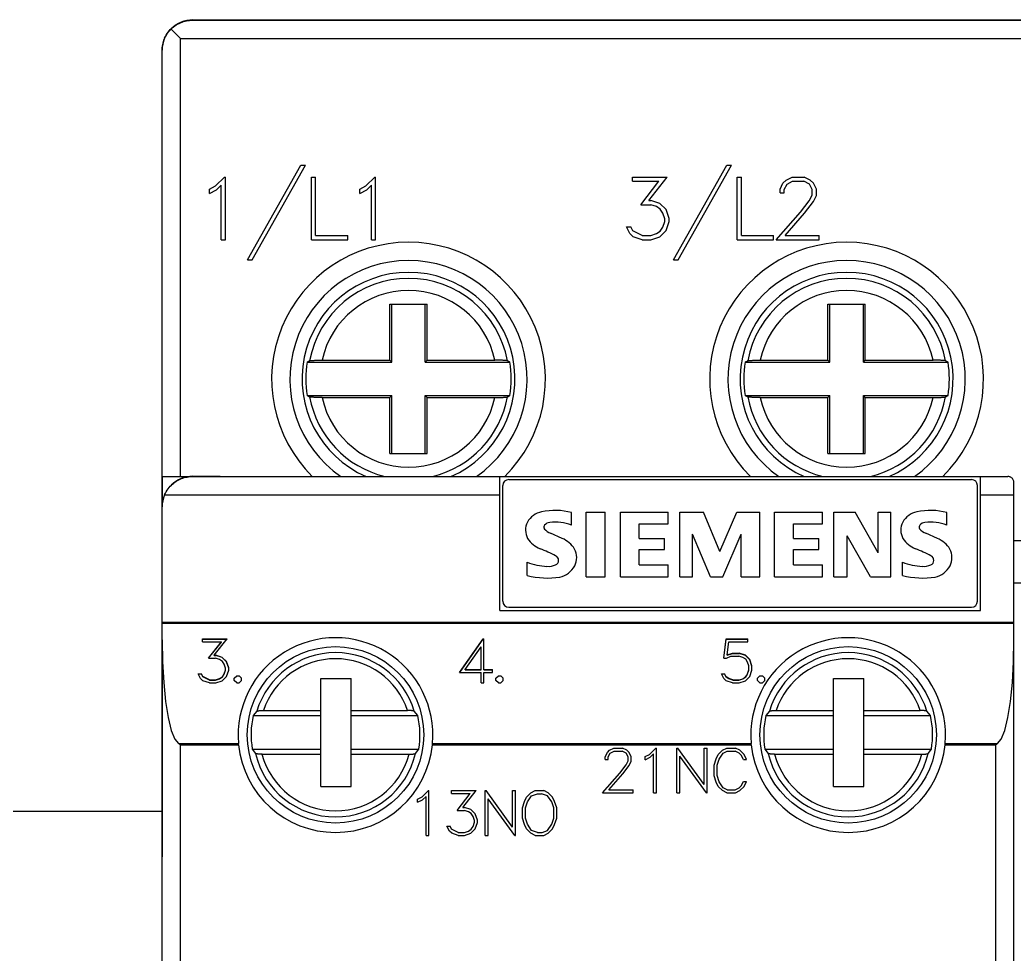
# Model space of a CAD drawing. Header units: millimetres. Extents: x -72 to 2978, y -1067 to 2817.
# Drawn here: x 165.59 to 198.27, y 1995.62 to 2026.33 of the extents above; entities that cross this region are included whole.
import ezdxf

# ---------------------------------------------------------------- set-up
doc = ezdxf.new("R2010")
doc.units = ezdxf.units.MM
doc.layers.add('10000_FRONT', color=7, linetype='Continuous')

msp = doc.modelspace()

# ---------------------------------------------------------------- linework, layer by layer
msp.add_line((170.262, 2004.817), (170.262, 1998.817))
at = {"color": 6, "linetype": 'ByBlock'}
msp.add_line((163.928, 2000.317), (170.262, 2000.317), dxfattribs=at)
at = {"layer": '10000_FRONT', "color": 7, "linetype": 'Continuous', "lineweight": 25}
for p, q in [((170.684, 2026.144), (170.724, 2026.171)), ((170.724, 2026.171), (170.766, 2026.196)), ((170.726, 2026.162), (170.771, 2026.189)), ((170.766, 2026.196), (170.809, 2026.219)), ((170.771, 2026.189), (170.818, 2026.214)), ((170.809, 2026.219), (170.853, 2026.24)), ((170.818, 2026.214), (170.867, 2026.236)), ((170.853, 2026.24), (170.898, 2026.259)), ((170.867, 2026.236), (170.916, 2026.256)), ((170.898, 2026.259), (170.944, 2026.276)), ((170.916, 2026.256), (170.965, 2026.273)), ((170.944, 2026.276), (170.99, 2026.29)), ((170.965, 2026.273), (171.016, 2026.287)), ((170.99, 2026.29), (171.036, 2026.302)), ((171.016, 2026.287), (171.066, 2026.298)), ((171.036, 2026.302), (171.082, 2026.311)), ((171.066, 2026.298), (171.116, 2026.307)), ((171.082, 2026.311), (171.128, 2026.319)), ((171.116, 2026.307), (171.165, 2026.313)), ((171.128, 2026.319), (171.173, 2026.324)), ((171.165, 2026.313), (171.214, 2026.317)), ((171.173, 2026.324), (171.218, 2026.327)), ((171.214, 2026.317), (171.262, 2026.318)), ((171.218, 2026.327), (171.262, 2026.328)), ((171.262, 2026.318), (214.262, 2026.318)), ((171.272, 2026.328), (214.252, 2026.328)), ((170.391, 2025.809), (170.418, 2025.855)), ((170.396, 2025.828), (170.426, 2025.876)), ((170.418, 2025.855), (170.448, 2025.899)), ((170.426, 2025.876), (170.458, 2025.923)), ((170.448, 2025.899), (170.48, 2025.941)), ((170.458, 2025.923), (170.493, 2025.967)), ((170.48, 2025.941), (170.516, 2025.983)), ((170.493, 2025.967), (170.529, 2026.008)), ((170.516, 2025.983), (170.555, 2026.025)), ((170.529, 2026.008), (170.567, 2026.047)), ((170.555, 2026.025), (170.597, 2026.065)), ((170.862, 2025.718), (170.555, 2026.025)), ((170.567, 2026.047), (170.606, 2026.082)), ((170.597, 2026.065), (170.639, 2026.1)), ((170.606, 2026.082), (170.645, 2026.115)), ((170.639, 2026.1), (170.682, 2026.132)), ((170.645, 2026.115), (170.684, 2026.144)), ((170.682, 2026.132), (170.726, 2026.162)), ((170.273, 2025.464), (170.282, 2025.514)), ((170.282, 2025.514), (170.293, 2025.565)), ((170.293, 2025.565), (170.307, 2025.615)), ((170.307, 2025.615), (170.324, 2025.665)), ((170.324, 2025.665), (170.344, 2025.714)), ((170.344, 2025.714), (170.366, 2025.762)), ((170.346, 2025.728), (170.369, 2025.778)), ((170.346, 2025.728), (170.35, 2025.728)), ((170.366, 2025.762), (170.391, 2025.809)), ((170.369, 2025.778), (170.396, 2025.828)), ((170.862, 2025.718), (214.662, 2025.718)), ((170.862, 2011.318), (170.862, 2025.718)), ((170.262, 2025.318), (170.263, 2025.366)), ((170.262, 2025.318), (170.262, 2025.328)), ((170.262, 2011.318), (170.262, 2025.318)), ((170.263, 2025.366), (170.267, 2025.415)), ((170.267, 2025.415), (170.273, 2025.464)), ((173.072, 2018.436), (174.826, 2021.552)), ((173.221, 2018.436), (174.974, 2021.552)), ((174.826, 2021.552), (174.974, 2021.552)), ((187.072, 2018.436), (188.826, 2021.552)), ((187.221, 2018.436), (188.974, 2021.552)), ((188.826, 2021.552), (188.974, 2021.552)), ((172.022, 2020.87), (172.314, 2021.16)), ((172.314, 2021.16), (172.343, 2021.16)), ((172.343, 2019.102), (172.343, 2021.16)), ((175.168, 2021.16), (175.305, 2021.16)), ((175.168, 2019.102), (175.168, 2021.16)), ((175.305, 2019.239), (175.305, 2021.16)), ((176.96, 2020.87), (177.252, 2021.16)), ((177.252, 2021.16), (177.281, 2021.16)), ((177.281, 2019.102), (177.281, 2021.16)), ((185.728, 2021.16), (186.859, 2021.16)), ((185.728, 2021.023), (185.728, 2021.16)), ((185.728, 2021.023), (186.59, 2021.023)), ((185.995, 2020.253), (186.59, 2021.023)), ((186.256, 2020.393), (186.859, 2021.16)), ((189.168, 2021.16), (189.305, 2021.16)), ((189.168, 2019.102), (189.168, 2021.16)), ((189.305, 2019.239), (189.305, 2021.16)), ((190.572, 2020.762), (190.67, 2020.963)), ((190.67, 2020.963), (190.771, 2021.063)), ((190.771, 2021.063), (190.972, 2021.16)), ((190.802, 2020.932), (190.983, 2021.023)), ((190.972, 2021.16), (191.368, 2021.16)), ((190.983, 2021.023), (191.356, 2021.023)), ((191.538, 2020.932), (191.356, 2021.023)), ((191.567, 2021.061), (191.368, 2021.16)), ((191.669, 2020.961), (191.567, 2021.061)), ((191.768, 2020.76), (191.669, 2020.961)), ((171.821, 2020.768), (172.022, 2020.87)), ((171.821, 2020.624), (171.821, 2020.768)), ((171.821, 2020.624), (172.049, 2020.736)), ((172.049, 2020.736), (172.205, 2020.894)), ((172.205, 2019.102), (172.205, 2020.894)), ((176.759, 2020.768), (176.96, 2020.87)), ((176.759, 2020.624), (176.759, 2020.768)), ((176.759, 2020.624), (176.987, 2020.736)), ((176.987, 2020.736), (177.144, 2020.894)), ((177.144, 2019.102), (177.144, 2020.894)), ((190.572, 2020.638), (190.572, 2020.762)), ((190.572, 2020.638), (190.711, 2020.638)), ((190.711, 2020.751), (190.802, 2020.932)), ((190.711, 2020.638), (190.711, 2020.751)), ((191.628, 2020.751), (191.538, 2020.932)), ((191.628, 2020.57), (191.628, 2020.751)), ((191.768, 2020.556), (191.768, 2020.76)), ((186.256, 2020.393), (186.33, 2020.393)), ((186.626, 2020.294), (186.33, 2020.393)), ((186.827, 2020.094), (186.626, 2020.294)), ((191.25, 2020.002), (191.535, 2020.383)), ((191.378, 2019.972), (191.669, 2020.359)), ((191.535, 2020.383), (191.628, 2020.57)), ((191.669, 2020.359), (191.768, 2020.556)), ((185.995, 2020.253), (186.325, 2020.253)), ((186.508, 2020.19), (186.325, 2020.253)), ((186.637, 2020.106), (186.508, 2020.19)), ((186.723, 2019.976), (186.637, 2020.106)), ((186.786, 2019.792), (186.723, 2019.976)), ((186.925, 2019.798), (186.827, 2020.094)), ((190.449, 2019.102), (191.25, 2020.002)), ((190.739, 2019.239), (191.378, 2019.972)), ((186.723, 2019.517), (186.786, 2019.702)), ((186.786, 2019.702), (186.786, 2019.792)), ((186.827, 2019.4), (186.925, 2019.696)), ((186.925, 2019.696), (186.925, 2019.798)), ((185.636, 2019.301), (185.523, 2019.528)), ((185.523, 2019.528), (185.668, 2019.528)), ((185.734, 2019.393), (185.668, 2019.528)), ((186.045, 2019.239), (185.734, 2019.393)), ((186.508, 2019.304), (186.637, 2019.388)), ((186.626, 2019.201), (186.827, 2019.4)), ((186.637, 2019.388), (186.723, 2019.517)), ((172.205, 2019.102), (172.343, 2019.102)), ((175.168, 2019.102), (176.362, 2019.102)), ((175.305, 2019.239), (176.362, 2019.239)), ((176.362, 2019.102), (176.362, 2019.239)), ((177.144, 2019.102), (177.281, 2019.102)), ((185.741, 2019.2), (185.636, 2019.301)), ((186.037, 2019.102), (185.741, 2019.2)), ((186.037, 2019.102), (186.33, 2019.102)), ((186.045, 2019.239), (186.325, 2019.239)), ((186.325, 2019.239), (186.508, 2019.304)), ((186.33, 2019.102), (186.626, 2019.201)), ((189.168, 2019.102), (190.362, 2019.102)), ((189.305, 2019.239), (190.362, 2019.239)), ((190.362, 2019.102), (190.362, 2019.239)), ((190.449, 2019.102), (191.863, 2019.102)), ((190.739, 2019.239), (191.863, 2019.239)), ((191.863, 2019.102), (191.863, 2019.239)), ((173.072, 2018.436), (173.221, 2018.436)), ((187.072, 2018.436), (187.221, 2018.436)), ((177.749, 2016.978), (178.975, 2016.978)), ((177.749, 2015.141), (177.749, 2016.978)), ((177.812, 2015.078), (177.812, 2016.978)), ((178.912, 2015.078), (178.912, 2016.978)), ((178.975, 2015.141), (178.975, 2016.978)), ((192.149, 2016.978), (193.375, 2016.978)), ((192.149, 2015.141), (192.149, 2016.978)), ((192.212, 2015.078), (192.212, 2016.978)), ((193.312, 2015.078), (193.312, 2016.978)), ((193.375, 2015.141), (193.375, 2016.978)), ((175.03, 2015.078), (175.042, 2015.084)), ((175.03, 2015.078), (177.812, 2015.078)), ((175.042, 2015.084), (175.053, 2015.091)), ((175.053, 2015.091), (175.065, 2015.097)), ((175.065, 2015.097), (175.077, 2015.103)), ((175.077, 2015.103), (175.088, 2015.109)), ((175.088, 2015.109), (175.1, 2015.116)), ((175.1, 2015.116), (175.112, 2015.122)), ((175.112, 2015.122), (175.116, 2015.123)), ((175.116, 2015.123), (175.123, 2015.125)), ((175.123, 2015.125), (175.133, 2015.127)), ((175.133, 2015.127), (175.144, 2015.128)), ((175.144, 2015.128), (175.158, 2015.13)), ((175.158, 2015.13), (175.174, 2015.131)), ((175.174, 2015.131), (175.193, 2015.132)), ((175.193, 2015.132), (175.213, 2015.134)), ((175.213, 2015.134), (175.234, 2015.135)), ((175.234, 2015.135), (175.258, 2015.136)), ((175.258, 2015.136), (175.283, 2015.137)), ((175.283, 2015.137), (175.311, 2015.138)), ((175.311, 2015.138), (175.339, 2015.139)), ((175.339, 2015.139), (175.367, 2015.139)), ((175.367, 2015.139), (175.396, 2015.14)), ((175.396, 2015.14), (175.427, 2015.14)), ((175.427, 2015.14), (175.459, 2015.141)), ((175.459, 2015.141), (175.491, 2015.141)), ((175.491, 2015.141), (175.522, 2015.141)), ((175.522, 2015.141), (177.749, 2015.141)), ((177.812, 2015.078), (177.749, 2015.141)), ((178.912, 2015.078), (178.975, 2015.141)), ((178.912, 2015.078), (181.695, 2015.078)), ((178.975, 2015.141), (181.203, 2015.141)), ((181.228, 2015.141), (181.203, 2015.141)), ((181.254, 2015.141), (181.228, 2015.141)), ((181.281, 2015.141), (181.254, 2015.141)), ((181.307, 2015.14), (181.281, 2015.141)), ((181.332, 2015.14), (181.307, 2015.14)), ((181.356, 2015.139), (181.332, 2015.14)), ((181.379, 2015.139), (181.356, 2015.139)), ((181.403, 2015.138), (181.379, 2015.139)), ((181.426, 2015.138), (181.403, 2015.138)), ((181.448, 2015.137), (181.426, 2015.138)), ((181.469, 2015.136), (181.448, 2015.137)), ((181.488, 2015.135), (181.469, 2015.136)), ((181.506, 2015.134), (181.488, 2015.135)), ((181.523, 2015.133), (181.506, 2015.134)), ((181.539, 2015.132), (181.523, 2015.133)), ((181.554, 2015.131), (181.539, 2015.132)), ((181.568, 2015.13), (181.554, 2015.131)), ((181.579, 2015.128), (181.568, 2015.13)), ((181.589, 2015.127), (181.579, 2015.128)), ((181.597, 2015.126), (181.589, 2015.127)), ((181.604, 2015.125), (181.597, 2015.126)), ((181.609, 2015.123), (181.604, 2015.125)), ((181.613, 2015.122), (181.609, 2015.123)), ((181.625, 2015.116), (181.613, 2015.122)), ((181.636, 2015.109), (181.625, 2015.116)), ((181.648, 2015.103), (181.636, 2015.109)), ((181.659, 2015.097), (181.648, 2015.103)), ((181.671, 2015.091), (181.659, 2015.097)), ((181.683, 2015.084), (181.671, 2015.091)), ((181.695, 2015.078), (181.683, 2015.084)), ((189.43, 2015.078), (189.442, 2015.084)), ((189.43, 2015.078), (192.212, 2015.078)), ((189.442, 2015.084), (189.453, 2015.091)), ((189.453, 2015.091), (189.465, 2015.097)), ((189.465, 2015.097), (189.477, 2015.103)), ((189.477, 2015.103), (189.488, 2015.109)), ((189.488, 2015.109), (189.5, 2015.116)), ((189.5, 2015.116), (189.512, 2015.122)), ((189.512, 2015.122), (189.516, 2015.123)), ((189.516, 2015.123), (189.523, 2015.125)), ((189.523, 2015.125), (189.533, 2015.127)), ((189.533, 2015.127), (189.544, 2015.128)), ((189.544, 2015.128), (189.558, 2015.13)), ((189.558, 2015.13), (189.574, 2015.131)), ((189.574, 2015.131), (189.593, 2015.132)), ((189.593, 2015.132), (189.613, 2015.134)), ((189.613, 2015.134), (189.634, 2015.135)), ((189.634, 2015.135), (189.658, 2015.136)), ((189.658, 2015.136), (189.683, 2015.137)), ((189.683, 2015.137), (189.711, 2015.138)), ((189.711, 2015.138), (189.739, 2015.139)), ((189.739, 2015.139), (189.767, 2015.139)), ((189.767, 2015.139), (189.796, 2015.14)), ((189.796, 2015.14), (189.827, 2015.14)), ((189.827, 2015.14), (189.859, 2015.141)), ((189.859, 2015.141), (189.891, 2015.141)), ((189.891, 2015.141), (189.922, 2015.141)), ((189.922, 2015.141), (192.149, 2015.141)), ((192.212, 2015.078), (192.149, 2015.141)), ((193.312, 2015.078), (193.375, 2015.141)), ((193.312, 2015.078), (196.095, 2015.078)), ((193.375, 2015.141), (195.603, 2015.141)), ((195.628, 2015.141), (195.603, 2015.141)), ((195.654, 2015.141), (195.628, 2015.141)), ((195.681, 2015.141), (195.654, 2015.141)), ((195.707, 2015.14), (195.681, 2015.141)), ((195.732, 2015.14), (195.707, 2015.14)), ((195.756, 2015.139), (195.732, 2015.14)), ((195.779, 2015.139), (195.756, 2015.139)), ((195.803, 2015.138), (195.779, 2015.139)), ((195.826, 2015.138), (195.803, 2015.138)), ((195.848, 2015.137), (195.826, 2015.138)), ((195.869, 2015.136), (195.848, 2015.137)), ((195.888, 2015.135), (195.869, 2015.136)), ((195.906, 2015.134), (195.888, 2015.135)), ((195.923, 2015.133), (195.906, 2015.134)), ((195.939, 2015.132), (195.923, 2015.133)), ((195.954, 2015.131), (195.939, 2015.132)), ((195.967, 2015.13), (195.954, 2015.131)), ((195.979, 2015.128), (195.967, 2015.13)), ((195.989, 2015.127), (195.979, 2015.128)), ((195.997, 2015.126), (195.989, 2015.127)), ((196.004, 2015.125), (195.997, 2015.126)), ((196.009, 2015.123), (196.004, 2015.125)), ((196.013, 2015.122), (196.009, 2015.123)), ((196.025, 2015.116), (196.013, 2015.122)), ((196.036, 2015.109), (196.025, 2015.116)), ((196.048, 2015.103), (196.036, 2015.109)), ((196.059, 2015.097), (196.048, 2015.103)), ((196.071, 2015.091), (196.059, 2015.097)), ((196.083, 2015.084), (196.071, 2015.091)), ((196.095, 2015.078), (196.083, 2015.084)), ((175.042, 2013.972), (175.03, 2013.978)), ((175.03, 2013.978), (177.812, 2013.978)), ((175.053, 2013.965), (175.042, 2013.972)), ((175.065, 2013.959), (175.053, 2013.965)), ((175.077, 2013.953), (175.065, 2013.959)), ((175.088, 2013.947), (175.077, 2013.953)), ((175.1, 2013.94), (175.088, 2013.947)), ((175.112, 2013.934), (175.1, 2013.94)), ((175.115, 2013.933), (175.112, 2013.934)), ((175.12, 2013.932), (175.115, 2013.933)), ((175.127, 2013.93), (175.12, 2013.932)), ((175.136, 2013.929), (175.127, 2013.93)), ((175.145, 2013.928), (175.136, 2013.929)), ((175.157, 2013.926), (175.145, 2013.928)), ((175.17, 2013.925), (175.157, 2013.926)), ((175.185, 2013.924), (175.17, 2013.925)), ((175.201, 2013.923), (175.185, 2013.924)), ((175.219, 2013.922), (175.201, 2013.923)), ((175.236, 2013.921), (175.219, 2013.922)), ((175.256, 2013.92), (175.236, 2013.921)), ((175.276, 2013.919), (175.256, 2013.92)), ((175.299, 2013.918), (175.276, 2013.919)), ((175.322, 2013.918), (175.299, 2013.918)), ((175.345, 2013.917), (175.322, 2013.918)), ((175.368, 2013.917), (175.345, 2013.917)), ((175.392, 2013.916), (175.368, 2013.917)), ((175.417, 2013.916), (175.392, 2013.916)), ((175.444, 2013.916), (175.417, 2013.916)), ((175.47, 2013.915), (175.444, 2013.916)), ((175.496, 2013.915), (175.47, 2013.915)), ((175.522, 2013.915), (175.496, 2013.915)), ((175.522, 2013.915), (177.749, 2013.915)), ((177.749, 2013.915), (177.812, 2013.978)), ((177.749, 2012.078), (177.749, 2013.915)), ((177.812, 2012.078), (177.812, 2013.978)), ((178.975, 2013.915), (178.912, 2013.978)), ((178.912, 2013.978), (181.695, 2013.978)), ((178.912, 2012.078), (178.912, 2013.978)), ((178.975, 2013.915), (181.203, 2013.915)), ((178.975, 2012.078), (178.975, 2013.915)), ((181.203, 2013.915), (181.234, 2013.915)), ((181.234, 2013.915), (181.265, 2013.915)), ((181.265, 2013.915), (181.297, 2013.916)), ((181.297, 2013.916), (181.328, 2013.916)), ((181.328, 2013.916), (181.358, 2013.917)), ((181.358, 2013.917), (181.386, 2013.917)), ((181.386, 2013.917), (181.414, 2013.918)), ((181.414, 2013.918), (181.441, 2013.919)), ((181.441, 2013.919), (181.467, 2013.92)), ((181.467, 2013.92), (181.49, 2013.921)), ((181.49, 2013.921), (181.511, 2013.922)), ((181.511, 2013.922), (181.532, 2013.924)), ((181.532, 2013.924), (181.55, 2013.925)), ((181.55, 2013.925), (181.567, 2013.926)), ((181.567, 2013.926), (181.581, 2013.928)), ((181.581, 2013.928), (181.592, 2013.929)), ((181.592, 2013.929), (181.601, 2013.931)), ((181.601, 2013.931), (181.608, 2013.933)), ((181.608, 2013.933), (181.613, 2013.934)), ((181.613, 2013.934), (181.625, 2013.94)), ((181.625, 2013.94), (181.636, 2013.947)), ((181.636, 2013.947), (181.648, 2013.953)), ((181.648, 2013.953), (181.659, 2013.959)), ((181.659, 2013.959), (181.671, 2013.965)), ((181.671, 2013.965), (181.683, 2013.972)), ((181.683, 2013.972), (181.695, 2013.978)), ((189.442, 2013.972), (189.43, 2013.978)), ((189.43, 2013.978), (192.212, 2013.978)), ((189.453, 2013.965), (189.442, 2013.972)), ((189.465, 2013.959), (189.453, 2013.965)), ((189.477, 2013.953), (189.465, 2013.959)), ((189.488, 2013.947), (189.477, 2013.953)), ((189.5, 2013.94), (189.488, 2013.947)), ((189.512, 2013.934), (189.5, 2013.94)), ((189.515, 2013.933), (189.512, 2013.934)), ((189.52, 2013.932), (189.515, 2013.933)), ((189.527, 2013.93), (189.52, 2013.932)), ((189.536, 2013.929), (189.527, 2013.93)), ((189.545, 2013.928), (189.536, 2013.929)), ((189.557, 2013.926), (189.545, 2013.928)), ((189.57, 2013.925), (189.557, 2013.926)), ((189.585, 2013.924), (189.57, 2013.925)), ((189.601, 2013.923), (189.585, 2013.924)), ((189.619, 2013.922), (189.601, 2013.923)), ((189.636, 2013.921), (189.619, 2013.922)), ((189.656, 2013.92), (189.636, 2013.921)), ((189.676, 2013.919), (189.656, 2013.92)), ((189.699, 2013.918), (189.676, 2013.919)), ((189.722, 2013.918), (189.699, 2013.918)), ((189.745, 2013.917), (189.722, 2013.918)), ((189.768, 2013.917), (189.745, 2013.917)), ((189.792, 2013.916), (189.768, 2013.917)), ((189.817, 2013.916), (189.792, 2013.916)), ((189.844, 2013.916), (189.817, 2013.916)), ((189.87, 2013.915), (189.844, 2013.916)), ((189.896, 2013.915), (189.87, 2013.915)), ((189.922, 2013.915), (189.896, 2013.915)), ((189.922, 2013.915), (192.149, 2013.915)), ((192.149, 2013.915), (192.212, 2013.978)), ((192.149, 2012.078), (192.149, 2013.915)), ((192.212, 2012.078), (192.212, 2013.978)), ((193.375, 2013.915), (193.312, 2013.978)), ((193.312, 2013.978), (196.095, 2013.978)), ((193.312, 2012.078), (193.312, 2013.978)), ((193.375, 2013.915), (195.603, 2013.915)), ((193.375, 2012.078), (193.375, 2013.915)), ((195.603, 2013.915), (195.634, 2013.915)), ((195.634, 2013.915), (195.665, 2013.915)), ((195.665, 2013.915), (195.697, 2013.916)), ((195.697, 2013.916), (195.728, 2013.916)), ((195.728, 2013.916), (195.758, 2013.917)), ((195.758, 2013.917), (195.786, 2013.917)), ((195.786, 2013.917), (195.814, 2013.918)), ((195.814, 2013.918), (195.841, 2013.919)), ((195.841, 2013.919), (195.867, 2013.92)), ((195.867, 2013.92), (195.89, 2013.921)), ((195.89, 2013.921), (195.911, 2013.922)), ((195.911, 2013.922), (195.932, 2013.924)), ((195.932, 2013.924), (195.95, 2013.925)), ((195.95, 2013.925), (195.967, 2013.926)), ((195.967, 2013.926), (195.981, 2013.928)), ((195.981, 2013.928), (195.992, 2013.929)), ((195.992, 2013.929), (196.001, 2013.931)), ((196.001, 2013.931), (196.008, 2013.933)), ((196.008, 2013.933), (196.013, 2013.934)), ((196.013, 2013.934), (196.025, 2013.94)), ((196.025, 2013.94), (196.036, 2013.947)), ((196.036, 2013.947), (196.048, 2013.953)), ((196.048, 2013.953), (196.059, 2013.959)), ((196.059, 2013.959), (196.071, 2013.965)), ((196.071, 2013.965), (196.083, 2013.972)), ((196.083, 2013.972), (196.095, 2013.978)), ((177.749, 2012.078), (178.975, 2012.078)), ((192.149, 2012.078), (193.375, 2012.078)), ((170.262, 2011.318), (170.862, 2011.318)), ((170.262, 2010.318), (170.262, 2011.318)), ((170.272, 2010.459), (170.272, 2011.318)), ((170.644, 2011.104), (170.684, 2011.134)), ((170.684, 2011.134), (170.724, 2011.161)), ((170.724, 2011.161), (170.765, 2011.186)), ((170.765, 2011.186), (170.808, 2011.209)), ((170.808, 2011.209), (170.852, 2011.23)), ((170.852, 2011.23), (170.897, 2011.249)), ((170.862, 2011.318), (171.131, 2011.318)), ((170.897, 2011.249), (170.942, 2011.265)), ((170.942, 2011.265), (170.988, 2011.28)), ((170.988, 2011.28), (171.035, 2011.292)), ((171.035, 2011.292), (171.081, 2011.301)), ((171.081, 2011.301), (171.127, 2011.309)), ((171.127, 2011.309), (171.173, 2011.314)), ((171.173, 2011.314), (171.218, 2011.317)), ((171.218, 2011.317), (171.262, 2011.318)), ((171.262, 2011.318), (198.062, 2011.318)), ((171.272, 2011.328), (172.172, 2011.328)), ((172.172, 2011.318), (172.172, 2011.328)), ((181.362, 2006.918), (181.362, 2011.318)), ((181.662, 2011.218), (196.862, 2011.218)), ((197.162, 2006.918), (197.162, 2011.318)), ((198.08, 2011.317), (198.062, 2011.318)), ((198.099, 2011.315), (198.08, 2011.317)), ((198.117, 2011.31), (198.099, 2011.315)), ((198.135, 2011.304), (198.117, 2011.31)), ((198.153, 2011.296), (198.135, 2011.304)), ((198.17, 2011.287), (198.153, 2011.296)), ((198.186, 2011.275), (198.17, 2011.287)), ((198.201, 2011.262), (198.186, 2011.275)), ((198.215, 2011.247), (198.201, 2011.262)), ((198.228, 2011.229), (198.215, 2011.247)), ((198.239, 2011.211), (198.228, 2011.229)), ((198.249, 2011.19), (198.239, 2011.211)), ((198.256, 2011.168), (198.249, 2011.19)), ((198.261, 2011.144), (198.256, 2011.168)), ((198.262, 2011.118), (198.261, 2011.144)), ((170.369, 2010.768), (170.396, 2010.817)), ((170.396, 2010.817), (170.425, 2010.865)), ((170.425, 2010.865), (170.457, 2010.911)), ((170.457, 2010.911), (170.492, 2010.955)), ((170.492, 2010.955), (170.528, 2010.997)), ((170.528, 2010.997), (170.566, 2011.036)), ((170.566, 2011.036), (170.605, 2011.071)), ((170.605, 2011.071), (170.644, 2011.104)), ((181.462, 2007.218), (181.462, 2011.018)), ((197.062, 2007.218), (197.062, 2011.018)), ((198.262, 1956.518), (198.262, 2011.118)), ((170.346, 2010.718), (170.369, 2010.768)), ((170.346, 2010.718), (181.362, 2010.718)), ((197.162, 2010.718), (198.262, 2010.718)), ((170.262, 1956.338), (170.262, 2010.318)), ((183.72, 2009.723), (183.72, 2010.132)), ((184.202, 2010.148), (184.824, 2010.148)), ((184.202, 2008.018), (184.202, 2010.148)), ((184.824, 2008.018), (184.824, 2010.148)), ((185.326, 2010.148), (186.9, 2010.148)), ((185.326, 2008.018), (185.326, 2010.148)), ((186.9, 2009.766), (186.9, 2010.148)), ((187.282, 2010.148), (188.052, 2010.148)), ((187.282, 2008.018), (187.282, 2010.148)), ((188.599, 2008.85), (188.052, 2010.148)), ((188.599, 2008.85), (189.149, 2010.148)), ((189.149, 2010.148), (189.913, 2010.148)), ((189.913, 2008.018), (189.913, 2010.148)), ((190.39, 2010.148), (191.964, 2010.148)), ((190.39, 2008.018), (190.39, 2010.148)), ((191.964, 2009.766), (191.964, 2010.148)), ((192.346, 2010.148), (193.038, 2010.148)), ((192.346, 2008.018), (192.346, 2010.148)), ((193.803, 2008.814), (193.038, 2010.148)), ((193.803, 2010.148), (194.213, 2010.148)), ((193.803, 2008.814), (193.803, 2010.148)), ((194.213, 2008.018), (194.213, 2010.148)), ((196.056, 2009.723), (196.056, 2010.132)), ((185.948, 2009.766), (186.9, 2009.766)), ((185.948, 2009.282), (185.948, 2009.766)), ((191.012, 2009.766), (191.964, 2009.766)), ((191.012, 2009.282), (191.012, 2009.766)), ((183.41, 2009.282), (183.028, 2009.455)), ((185.948, 2009.282), (186.78, 2009.282)), ((186.78, 2008.918), (186.78, 2009.282)), ((188.291, 2008.018), (187.697, 2009.421)), ((187.697, 2008.018), (187.697, 2009.421)), ((188.696, 2008.018), (189.294, 2009.425)), ((189.294, 2008.018), (189.294, 2009.425)), ((191.012, 2009.282), (191.844, 2009.282)), ((191.844, 2008.918), (191.844, 2009.282)), ((193.544, 2008.018), (192.78, 2009.368)), ((192.78, 2008.018), (192.78, 2009.368)), ((195.746, 2009.282), (195.364, 2009.455)), ((198.262, 2009.218), (199.262, 2009.218)), ((185.948, 2008.918), (186.78, 2008.918)), ((185.948, 2008.416), (185.948, 2008.918)), ((191.012, 2008.918), (191.844, 2008.918)), ((191.012, 2008.416), (191.012, 2008.918)), ((182.262, 2008.064), (182.262, 2008.503)), ((185.948, 2008.416), (186.9, 2008.416)), ((186.9, 2008.018), (186.9, 2008.416)), ((191.012, 2008.416), (191.964, 2008.416)), ((191.964, 2008.018), (191.964, 2008.416)), ((194.598, 2008.064), (194.598, 2008.503)), ((184.202, 2008.018), (184.824, 2008.018)), ((185.326, 2008.018), (186.9, 2008.018)), ((187.282, 2008.018), (187.697, 2008.018)), ((188.291, 2008.018), (188.696, 2008.018)), ((189.294, 2008.018), (189.913, 2008.018)), ((190.39, 2008.018), (191.964, 2008.018)), ((192.346, 2008.018), (192.78, 2008.018)), ((193.544, 2008.018), (194.213, 2008.018)), ((198.262, 2007.828), (199.262, 2007.828)), ((181.362, 2006.918), (197.162, 2006.918)), ((181.662, 2007.018), (196.862, 2007.018)), ((170.262, 2006.534), (198.262, 2006.534)), ((170.262, 2006.5), (198.262, 2006.5)), ((171.595, 2005.982), (172.403, 2005.982)), ((171.595, 2005.886), (171.595, 2005.982)), ((171.595, 2005.972), (172.395, 2005.972)), ((171.972, 2005.443), (172.403, 2005.982)), ((180.041, 2004.879), (180.819, 2005.982)), ((180.046, 2004.879), (180.819, 2005.972)), ((180.819, 2005.982), (180.842, 2005.982)), ((180.819, 2005.972), (180.819, 2005.982)), ((180.819, 2005.972), (180.842, 2005.972)), ((180.842, 2004.975), (180.842, 2005.982)), ((188.725, 2005.349), (188.797, 2005.982)), ((188.726, 2005.349), (188.797, 2005.972)), ((188.797, 2005.982), (189.513, 2005.982)), ((188.797, 2005.972), (188.797, 2005.982)), ((188.797, 2005.972), (189.513, 2005.972)), ((189.513, 2005.886), (189.513, 2005.982)), ((171.595, 2005.886), (172.211, 2005.886)), ((171.786, 2005.344), (172.211, 2005.886)), ((171.792, 2005.344), (172.211, 2005.876)), ((172.211, 2005.876), (172.211, 2005.886)), ((180.219, 2004.975), (180.744, 2005.72)), ((180.744, 2004.975), (180.744, 2005.72)), ((188.831, 2005.454), (188.894, 2005.886)), ((188.894, 2005.886), (189.513, 2005.886)), ((171.786, 2005.344), (172.021, 2005.344)), ((171.972, 2005.443), (172.025, 2005.443)), ((171.972, 2005.434), (171.972, 2005.443)), ((171.972, 2005.434), (172.025, 2005.434)), ((172.152, 2005.3), (172.021, 2005.344)), ((172.236, 2005.373), (172.025, 2005.443)), ((172.025, 2005.434), (172.025, 2005.443)), ((172.236, 2005.365), (172.025, 2005.434)), ((172.244, 2005.24), (172.152, 2005.3)), ((172.38, 2005.232), (172.236, 2005.373)), ((172.236, 2005.365), (172.236, 2005.373)), ((172.38, 2005.224), (172.236, 2005.365)), ((188.725, 2005.349), (188.815, 2005.349)), ((188.815, 2005.349), (188.952, 2005.417)), ((188.831, 2005.454), (189.015, 2005.513)), ((188.831, 2005.445), (189.015, 2005.505)), ((188.831, 2005.445), (188.831, 2005.454)), ((188.952, 2005.417), (189.221, 2005.417)), ((189.015, 2005.513), (189.225, 2005.513)), ((189.015, 2005.505), (189.015, 2005.513)), ((189.015, 2005.505), (189.225, 2005.505)), ((189.352, 2005.372), (189.221, 2005.417)), ((189.436, 2005.444), (189.225, 2005.513)), ((189.225, 2005.505), (189.225, 2005.513)), ((189.436, 2005.436), (189.225, 2005.505)), ((189.444, 2005.311), (189.352, 2005.372)), ((189.58, 2005.302), (189.436, 2005.444)), ((189.436, 2005.436), (189.436, 2005.444)), ((189.58, 2005.294), (189.436, 2005.436)), ((189.505, 2005.22), (189.444, 2005.311)), ((189.65, 2005.094), (189.58, 2005.302)), ((189.58, 2005.294), (189.58, 2005.302)), ((189.65, 2005.086), (189.58, 2005.294)), ((172.305, 2005.149), (172.244, 2005.24)), ((172.35, 2005.019), (172.305, 2005.149)), ((172.305, 2004.826), (172.35, 2004.956)), ((172.305, 2004.819), (172.35, 2004.949)), ((172.35, 2004.956), (172.35, 2005.019)), ((172.35, 2004.949), (172.35, 2004.956)), ((172.45, 2005.024), (172.38, 2005.232)), ((172.38, 2005.224), (172.38, 2005.232)), ((172.45, 2005.016), (172.38, 2005.224)), ((172.38, 2004.744), (172.45, 2004.952)), ((172.45, 2004.952), (172.45, 2005.024)), ((180.219, 2004.975), (180.744, 2004.975)), ((180.219, 2004.968), (180.219, 2004.975)), ((180.219, 2004.968), (180.744, 2004.968)), ((180.744, 2004.968), (180.744, 2004.975)), ((180.842, 2004.975), (181.117, 2004.975)), ((180.842, 2004.968), (180.842, 2004.975)), ((180.842, 2004.968), (181.117, 2004.968)), ((181.117, 2004.879), (181.117, 2004.975)), ((189.491, 2004.804), (189.55, 2004.958)), ((189.491, 2004.797), (189.55, 2004.951)), ((189.55, 2005.09), (189.505, 2005.22)), ((189.55, 2004.958), (189.55, 2005.09)), ((189.55, 2004.951), (189.55, 2004.958)), ((189.58, 2004.745), (189.65, 2004.954)), ((189.65, 2004.954), (189.65, 2005.094)), ((171.529, 2004.674), (171.449, 2004.833)), ((171.449, 2004.833), (171.552, 2004.833)), ((171.452, 2004.826), (171.552, 2004.826)), ((171.604, 2004.603), (171.529, 2004.674)), ((171.599, 2004.739), (171.552, 2004.833)), ((171.552, 2004.826), (171.552, 2004.833)), ((171.599, 2004.732), (171.552, 2004.826)), ((171.821, 2004.631), (171.599, 2004.739)), ((171.599, 2004.732), (171.599, 2004.739)), ((171.821, 2004.624), (171.599, 2004.732)), ((171.815, 2004.534), (171.604, 2004.603)), ((171.821, 2004.631), (172.021, 2004.631)), ((171.821, 2004.624), (171.821, 2004.631)), ((171.821, 2004.624), (172.021, 2004.624)), ((172.021, 2004.631), (172.152, 2004.676)), ((172.021, 2004.624), (172.152, 2004.669)), ((172.021, 2004.624), (172.021, 2004.631)), ((172.025, 2004.534), (172.236, 2004.604)), ((172.152, 2004.676), (172.244, 2004.735)), ((172.152, 2004.669), (172.244, 2004.728)), ((172.152, 2004.669), (172.152, 2004.676)), ((172.236, 2004.604), (172.38, 2004.744)), ((172.244, 2004.735), (172.305, 2004.826)), ((172.244, 2004.728), (172.305, 2004.819)), ((172.244, 2004.728), (172.244, 2004.735)), ((172.305, 2004.819), (172.305, 2004.826)), ((172.635, 2004.691), (172.714, 2004.768)), ((172.635, 2004.684), (172.714, 2004.761)), ((172.635, 2004.612), (172.635, 2004.691)), ((172.714, 2004.534), (172.635, 2004.612)), ((172.714, 2004.768), (172.794, 2004.768)), ((172.714, 2004.761), (172.714, 2004.768)), ((172.714, 2004.761), (172.794, 2004.761)), ((172.873, 2004.691), (172.794, 2004.768)), ((172.794, 2004.761), (172.794, 2004.768)), ((172.873, 2004.684), (172.794, 2004.761)), ((172.794, 2004.534), (172.873, 2004.612)), ((172.873, 2004.612), (172.873, 2004.691)), ((175.477, 2004.678), (176.477, 2004.678)), ((175.477, 2001.128), (175.477, 2004.678)), ((176.477, 2001.128), (176.477, 2004.678)), ((180.041, 2004.879), (180.744, 2004.879)), ((180.744, 2004.534), (180.744, 2004.879)), ((180.842, 2004.879), (181.117, 2004.879)), ((180.842, 2004.534), (180.842, 2004.879)), ((181.235, 2004.691), (181.314, 2004.768)), ((181.235, 2004.684), (181.314, 2004.761)), ((181.235, 2004.612), (181.235, 2004.691)), ((181.314, 2004.534), (181.235, 2004.612)), ((181.314, 2004.768), (181.394, 2004.768)), ((181.314, 2004.761), (181.314, 2004.768)), ((181.314, 2004.761), (181.394, 2004.761)), ((181.473, 2004.691), (181.394, 2004.768)), ((181.394, 2004.761), (181.394, 2004.768)), ((181.473, 2004.684), (181.394, 2004.761)), ((181.394, 2004.534), (181.473, 2004.612)), ((181.473, 2004.612), (181.473, 2004.691)), ((188.729, 2004.674), (188.649, 2004.833)), ((188.649, 2004.833), (188.752, 2004.833)), ((188.652, 2004.826), (188.752, 2004.826)), ((188.804, 2004.603), (188.729, 2004.674)), ((188.806, 2004.728), (188.752, 2004.833)), ((188.752, 2004.826), (188.752, 2004.833)), ((188.806, 2004.721), (188.752, 2004.826)), ((189.015, 2004.534), (188.804, 2004.603)), ((188.888, 2004.676), (188.806, 2004.728)), ((188.806, 2004.721), (188.806, 2004.728)), ((188.888, 2004.669), (188.806, 2004.721)), ((189.019, 2004.631), (188.888, 2004.676)), ((188.888, 2004.669), (188.888, 2004.676)), ((189.019, 2004.624), (188.888, 2004.669)), ((189.019, 2004.631), (189.221, 2004.631)), ((189.019, 2004.624), (189.019, 2004.631)), ((189.019, 2004.624), (189.221, 2004.624)), ((189.221, 2004.631), (189.346, 2004.671)), ((189.221, 2004.624), (189.346, 2004.665)), ((189.221, 2004.624), (189.221, 2004.631)), ((189.225, 2004.534), (189.436, 2004.604)), ((189.346, 2004.671), (189.452, 2004.745)), ((189.346, 2004.665), (189.452, 2004.738)), ((189.346, 2004.665), (189.346, 2004.671)), ((189.436, 2004.604), (189.58, 2004.745)), ((189.452, 2004.745), (189.491, 2004.804)), ((189.452, 2004.738), (189.491, 2004.797)), ((189.452, 2004.738), (189.452, 2004.745)), ((189.491, 2004.797), (189.491, 2004.804)), ((189.835, 2004.691), (189.914, 2004.768)), ((189.835, 2004.684), (189.914, 2004.761)), ((189.835, 2004.612), (189.835, 2004.691)), ((189.914, 2004.534), (189.835, 2004.612)), ((189.914, 2004.768), (189.994, 2004.768)), ((189.914, 2004.761), (189.914, 2004.768)), ((189.914, 2004.761), (189.994, 2004.761)), ((190.073, 2004.691), (189.994, 2004.768)), ((189.994, 2004.761), (189.994, 2004.768)), ((190.073, 2004.684), (189.994, 2004.761)), ((189.994, 2004.534), (190.073, 2004.612)), ((190.073, 2004.612), (190.073, 2004.691)), ((192.327, 2004.678), (193.327, 2004.678)), ((192.327, 2001.128), (192.327, 2004.678)), ((193.327, 2001.128), (193.327, 2004.678)), ((171.815, 2004.534), (172.025, 2004.534)), ((172.714, 2004.534), (172.794, 2004.534)), ((180.744, 2004.534), (180.842, 2004.534)), ((181.314, 2004.534), (181.394, 2004.534)), ((189.015, 2004.534), (189.225, 2004.534)), ((189.914, 2004.534), (189.994, 2004.534)), ((173.42, 2003.615), (173.431, 2003.617)), ((173.431, 2003.617), (173.443, 2003.619)), ((173.443, 2003.619), (173.455, 2003.621)), ((173.455, 2003.621), (173.469, 2003.622)), ((173.469, 2003.622), (173.483, 2003.624)), ((173.483, 2003.624), (173.498, 2003.625)), ((173.498, 2003.625), (173.513, 2003.626)), ((173.513, 2003.626), (173.528, 2003.626)), ((173.528, 2003.626), (173.544, 2003.627)), ((173.544, 2003.627), (173.561, 2003.628)), ((173.561, 2003.628), (173.578, 2003.628)), ((173.578, 2003.628), (173.594, 2003.628)), ((173.594, 2003.628), (175.477, 2003.628)), ((176.477, 2003.628), (178.331, 2003.628)), ((178.344, 2003.628), (178.331, 2003.628)), ((178.358, 2003.628), (178.344, 2003.628)), ((178.372, 2003.627), (178.358, 2003.628)), ((178.385, 2003.627), (178.372, 2003.627)), ((178.399, 2003.626), (178.385, 2003.627)), ((178.411, 2003.626), (178.399, 2003.626)), ((178.423, 2003.625), (178.411, 2003.626)), ((178.435, 2003.624), (178.423, 2003.625)), ((178.448, 2003.623), (178.435, 2003.624)), ((178.459, 2003.622), (178.448, 2003.623)), ((178.47, 2003.62), (178.459, 2003.622)), ((178.481, 2003.619), (178.47, 2003.62)), ((178.49, 2003.618), (178.481, 2003.619)), ((178.499, 2003.616), (178.49, 2003.618)), ((190.27, 2003.615), (190.281, 2003.617)), ((190.281, 2003.617), (190.293, 2003.619)), ((190.293, 2003.619), (190.305, 2003.621)), ((190.305, 2003.621), (190.319, 2003.622)), ((190.319, 2003.622), (190.333, 2003.624)), ((190.333, 2003.624), (190.348, 2003.625)), ((190.348, 2003.625), (190.363, 2003.626)), ((190.363, 2003.626), (190.378, 2003.626)), ((190.378, 2003.626), (190.394, 2003.627)), ((190.394, 2003.627), (190.411, 2003.628)), ((190.411, 2003.628), (190.428, 2003.628)), ((190.428, 2003.628), (190.444, 2003.628)), ((190.444, 2003.628), (192.327, 2003.628)), ((193.327, 2003.628), (195.181, 2003.628)), ((195.194, 2003.628), (195.181, 2003.628)), ((195.208, 2003.628), (195.194, 2003.628)), ((195.222, 2003.627), (195.208, 2003.628)), ((195.235, 2003.627), (195.222, 2003.627)), ((195.249, 2003.626), (195.235, 2003.627)), ((195.261, 2003.626), (195.249, 2003.626)), ((195.273, 2003.625), (195.261, 2003.626)), ((195.285, 2003.624), (195.273, 2003.625)), ((195.298, 2003.623), (195.285, 2003.624)), ((195.309, 2003.622), (195.298, 2003.623)), ((195.32, 2003.62), (195.309, 2003.622)), ((195.331, 2003.619), (195.32, 2003.62)), ((195.34, 2003.618), (195.331, 2003.619)), ((195.349, 2003.616), (195.34, 2003.618)), ((173.375, 2003.599), (173.259, 2003.458)), ((173.259, 2003.458), (175.477, 2003.458)), ((173.375, 2003.599), (173.378, 2003.602)), ((173.378, 2003.602), (173.382, 2003.604)), ((173.382, 2003.604), (173.387, 2003.607)), ((173.387, 2003.607), (173.393, 2003.609)), ((173.393, 2003.609), (173.401, 2003.611)), ((173.401, 2003.611), (173.41, 2003.613)), ((173.41, 2003.613), (173.42, 2003.615)), ((176.477, 2003.458), (178.665, 2003.458)), ((178.508, 2003.615), (178.499, 2003.616)), ((178.516, 2003.613), (178.508, 2003.615)), ((178.524, 2003.611), (178.516, 2003.613)), ((178.53, 2003.609), (178.524, 2003.611)), ((178.535, 2003.607), (178.53, 2003.609)), ((178.54, 2003.605), (178.535, 2003.607)), ((178.544, 2003.603), (178.54, 2003.605)), ((178.547, 2003.601), (178.544, 2003.603)), ((178.55, 2003.599), (178.547, 2003.601)), ((178.665, 2003.458), (178.55, 2003.599)), ((190.225, 2003.599), (190.109, 2003.458)), ((190.109, 2003.458), (192.327, 2003.458)), ((190.225, 2003.599), (190.228, 2003.602)), ((190.228, 2003.602), (190.232, 2003.604)), ((190.232, 2003.604), (190.237, 2003.607)), ((190.237, 2003.607), (190.243, 2003.609)), ((190.243, 2003.609), (190.251, 2003.611)), ((190.251, 2003.611), (190.26, 2003.613)), ((190.26, 2003.613), (190.27, 2003.615)), ((193.327, 2003.458), (195.515, 2003.458)), ((195.358, 2003.615), (195.349, 2003.616)), ((195.366, 2003.613), (195.358, 2003.615)), ((195.374, 2003.611), (195.366, 2003.613)), ((195.38, 2003.609), (195.374, 2003.611)), ((195.385, 2003.607), (195.38, 2003.609)), ((195.39, 2003.605), (195.385, 2003.607)), ((195.394, 2003.603), (195.39, 2003.605)), ((195.397, 2003.601), (195.394, 2003.603)), ((195.4, 2003.599), (195.397, 2003.601)), ((195.515, 2003.458), (195.4, 2003.599)), ((170.811, 2002.532), (170.802, 2002.537)), ((170.802, 2002.537), (172.775, 2002.537)), ((170.82, 2002.527), (170.811, 2002.532)), ((170.828, 2002.522), (170.82, 2002.527)), ((170.837, 2002.517), (170.828, 2002.522)), ((170.845, 2002.512), (170.837, 2002.517)), ((170.854, 2002.507), (170.845, 2002.512)), ((170.862, 2002.502), (170.854, 2002.507)), ((170.862, 2002.502), (172.778, 2002.502)), ((170.862, 1965.134), (170.862, 2002.502)), ((172.775, 2002.532), (172.775, 2002.537)), ((172.775, 2002.527), (172.775, 2002.532)), ((172.776, 2002.522), (172.775, 2002.527)), ((172.776, 2002.517), (172.776, 2002.522)), ((172.777, 2002.512), (172.776, 2002.517)), ((172.777, 2002.507), (172.777, 2002.512)), ((172.778, 2002.502), (172.777, 2002.507)), ((173.227, 2002.358), (175.477, 2002.358)), ((173.227, 2002.358), (173.332, 2002.217)), ((176.477, 2002.358), (178.698, 2002.358)), ((178.592, 2002.217), (178.698, 2002.358)), ((179.147, 2002.507), (179.148, 2002.512)), ((179.147, 2002.502), (179.147, 2002.507)), ((179.147, 2002.502), (189.628, 2002.502)), ((179.148, 2002.522), (179.149, 2002.527)), ((179.148, 2002.517), (179.148, 2002.522)), ((179.148, 2002.512), (179.148, 2002.517)), ((179.149, 2002.532), (179.15, 2002.537)), ((179.149, 2002.527), (179.149, 2002.532)), ((179.15, 2002.537), (189.625, 2002.537)), ((184.897, 2002.25), (184.97, 2002.321)), ((184.97, 2002.321), (185.113, 2002.391)), ((185.113, 2002.391), (185.396, 2002.391)), ((185.538, 2002.32), (185.396, 2002.391)), ((185.611, 2002.248), (185.538, 2002.32)), ((186.282, 2002.184), (186.491, 2002.391)), ((186.491, 2002.391), (186.511, 2002.391)), ((186.511, 2000.921), (186.511, 2002.391)), ((187.186, 2002.391), (187.209, 2002.391)), ((187.186, 2000.921), (187.186, 2002.391)), ((188.08, 2001.19), (187.209, 2002.391)), ((188.08, 2002.391), (188.178, 2002.391)), ((188.08, 2001.19), (188.08, 2002.391)), ((188.178, 2000.921), (188.178, 2002.391)), ((188.542, 2002.18), (188.684, 2002.32)), ((188.684, 2002.32), (188.826, 2002.391)), ((188.826, 2002.391), (189.108, 2002.391)), ((189.252, 2002.321), (189.108, 2002.391)), ((189.393, 2002.181), (189.252, 2002.321)), ((189.625, 2002.532), (189.625, 2002.537)), ((189.625, 2002.527), (189.625, 2002.532)), ((189.626, 2002.522), (189.625, 2002.527)), ((189.626, 2002.517), (189.626, 2002.522)), ((189.627, 2002.512), (189.626, 2002.517)), ((189.627, 2002.507), (189.627, 2002.512)), ((189.628, 2002.502), (189.627, 2002.507)), ((190.077, 2002.358), (192.327, 2002.358)), ((190.077, 2002.358), (190.182, 2002.217)), ((193.327, 2002.358), (195.548, 2002.358)), ((195.442, 2002.217), (195.548, 2002.358)), ((195.997, 2002.507), (195.998, 2002.512)), ((195.997, 2002.502), (195.997, 2002.507)), ((195.997, 2002.502), (197.662, 2002.502)), ((195.998, 2002.522), (195.999, 2002.527)), ((195.998, 2002.517), (195.998, 2002.522)), ((195.998, 2002.512), (195.998, 2002.517)), ((195.999, 2002.532), (196, 2002.537)), ((195.999, 2002.527), (195.999, 2002.532)), ((196, 2002.537), (197.722, 2002.537)), ((197.662, 2002.502), (197.671, 2002.507)), ((197.662, 1965.134), (197.662, 2002.502)), ((197.671, 2002.507), (197.679, 2002.512)), ((197.679, 2002.512), (197.687, 2002.517)), ((197.687, 2002.517), (197.696, 2002.522)), ((197.696, 2002.522), (197.705, 2002.527)), ((197.705, 2002.527), (197.713, 2002.532)), ((197.713, 2002.532), (197.722, 2002.537)), ((173.334, 2002.215), (173.332, 2002.217)), ((173.337, 2002.213), (173.334, 2002.215)), ((173.341, 2002.211), (173.337, 2002.213)), ((173.346, 2002.209), (173.341, 2002.211)), ((173.351, 2002.207), (173.346, 2002.209)), ((173.357, 2002.205), (173.351, 2002.207)), ((173.364, 2002.203), (173.357, 2002.205)), ((173.372, 2002.202), (173.364, 2002.203)), ((173.38, 2002.2), (173.372, 2002.202)), ((173.389, 2002.198), (173.38, 2002.2)), ((173.398, 2002.197), (173.389, 2002.198)), ((173.408, 2002.196), (173.398, 2002.197)), ((173.419, 2002.194), (173.408, 2002.196)), ((173.431, 2002.193), (173.419, 2002.194)), ((173.442, 2002.192), (173.431, 2002.193)), ((173.454, 2002.191), (173.442, 2002.192)), ((173.466, 2002.19), (173.454, 2002.191)), ((173.479, 2002.19), (173.466, 2002.19)), ((173.492, 2002.189), (173.479, 2002.19)), ((173.505, 2002.189), (173.492, 2002.189)), ((173.519, 2002.188), (173.505, 2002.189)), ((173.532, 2002.188), (173.519, 2002.188)), ((173.546, 2002.188), (173.532, 2002.188)), ((173.546, 2002.188), (175.477, 2002.188)), ((176.477, 2002.188), (178.379, 2002.188)), ((178.379, 2002.188), (178.395, 2002.188)), ((178.395, 2002.188), (178.411, 2002.188)), ((178.411, 2002.188), (178.428, 2002.189)), ((178.428, 2002.189), (178.444, 2002.19)), ((178.444, 2002.19), (178.459, 2002.19)), ((178.459, 2002.19), (178.473, 2002.191)), ((178.473, 2002.191), (178.488, 2002.193)), ((178.488, 2002.193), (178.502, 2002.194)), ((178.502, 2002.194), (178.515, 2002.195)), ((178.515, 2002.195), (178.527, 2002.197)), ((178.527, 2002.197), (178.538, 2002.199)), ((178.538, 2002.199), (178.549, 2002.201)), ((178.549, 2002.201), (178.559, 2002.203)), ((178.559, 2002.203), (178.567, 2002.205)), ((178.567, 2002.205), (178.575, 2002.207)), ((178.575, 2002.207), (178.581, 2002.209)), ((178.581, 2002.209), (178.586, 2002.212)), ((178.586, 2002.212), (178.589, 2002.214)), ((178.589, 2002.214), (178.592, 2002.217)), ((184.827, 2002.106), (184.897, 2002.25)), ((184.827, 2002.018), (184.827, 2002.106)), ((184.827, 2002.018), (184.927, 2002.018)), ((184.927, 2002.099), (184.992, 2002.228)), ((184.927, 2002.018), (184.927, 2002.099)), ((184.992, 2002.228), (185.121, 2002.293)), ((185.121, 2002.293), (185.387, 2002.293)), ((185.517, 2002.228), (185.387, 2002.293)), ((185.581, 2002.099), (185.517, 2002.228)), ((185.581, 2001.97), (185.581, 2002.099)), ((185.682, 2002.105), (185.611, 2002.248)), ((185.682, 2001.959), (185.682, 2002.105)), ((186.139, 2002.111), (186.282, 2002.184)), ((186.139, 2002.008), (186.139, 2002.111)), ((186.139, 2002.008), (186.301, 2002.088)), ((186.301, 2002.088), (186.413, 2002.201)), ((186.413, 2000.921), (186.413, 2002.201)), ((188.155, 2000.921), (187.284, 2002.122)), ((187.284, 2000.921), (187.284, 2002.122)), ((188.405, 2001.829), (188.474, 2002.038)), ((188.474, 2002.038), (188.542, 2002.18)), ((188.503, 2001.826), (188.57, 2002.026)), ((188.57, 2002.026), (188.703, 2002.228)), ((188.703, 2002.228), (188.835, 2002.293)), ((188.835, 2002.293), (189.101, 2002.293)), ((189.232, 2002.226), (189.101, 2002.293)), ((189.297, 2002.161), (189.232, 2002.226)), ((189.37, 2002.018), (189.297, 2002.161)), ((189.37, 2002.018), (189.473, 2002.018)), ((189.473, 2002.018), (189.393, 2002.181)), ((190.184, 2002.215), (190.182, 2002.217)), ((190.187, 2002.213), (190.184, 2002.215)), ((190.191, 2002.211), (190.187, 2002.213)), ((190.196, 2002.209), (190.191, 2002.211)), ((190.201, 2002.207), (190.196, 2002.209)), ((190.207, 2002.205), (190.201, 2002.207)), ((190.214, 2002.203), (190.207, 2002.205)), ((190.222, 2002.202), (190.214, 2002.203)), ((190.23, 2002.2), (190.222, 2002.202)), ((190.239, 2002.198), (190.23, 2002.2)), ((190.248, 2002.197), (190.239, 2002.198)), ((190.258, 2002.196), (190.248, 2002.197)), ((190.269, 2002.194), (190.258, 2002.196)), ((190.281, 2002.193), (190.269, 2002.194)), ((190.292, 2002.192), (190.281, 2002.193)), ((190.304, 2002.191), (190.292, 2002.192)), ((190.316, 2002.19), (190.304, 2002.191)), ((190.329, 2002.19), (190.316, 2002.19)), ((190.342, 2002.189), (190.329, 2002.19)), ((190.355, 2002.189), (190.342, 2002.189)), ((190.369, 2002.188), (190.355, 2002.189)), ((190.382, 2002.188), (190.369, 2002.188)), ((190.396, 2002.188), (190.382, 2002.188)), ((190.396, 2002.188), (192.327, 2002.188)), ((193.327, 2002.188), (195.229, 2002.188)), ((195.229, 2002.188), (195.245, 2002.188)), ((195.245, 2002.188), (195.261, 2002.188)), ((195.261, 2002.188), (195.278, 2002.189)), ((195.278, 2002.189), (195.294, 2002.19)), ((195.294, 2002.19), (195.309, 2002.19)), ((195.309, 2002.19), (195.323, 2002.191)), ((195.323, 2002.191), (195.338, 2002.193)), ((195.338, 2002.193), (195.352, 2002.194)), ((195.352, 2002.194), (195.365, 2002.195)), ((195.365, 2002.195), (195.377, 2002.197)), ((195.377, 2002.197), (195.388, 2002.199)), ((195.388, 2002.199), (195.399, 2002.201)), ((195.399, 2002.201), (195.409, 2002.203)), ((195.409, 2002.203), (195.417, 2002.205)), ((195.417, 2002.205), (195.425, 2002.207)), ((195.425, 2002.207), (195.431, 2002.209)), ((195.431, 2002.209), (195.436, 2002.212)), ((195.436, 2002.212), (195.439, 2002.214)), ((195.439, 2002.214), (195.442, 2002.217)), ((185.312, 2001.564), (185.515, 2001.836)), ((185.403, 2001.542), (185.611, 2001.819)), ((185.515, 2001.836), (185.581, 2001.97)), ((185.611, 2001.819), (185.682, 2001.959)), ((188.405, 2001.483), (188.405, 2001.829)), ((188.503, 2001.486), (188.503, 2001.826)), ((184.739, 2000.921), (185.312, 2001.564)), ((184.947, 2001.019), (185.403, 2001.542)), ((188.474, 2001.274), (188.405, 2001.483)), ((188.57, 2001.286), (188.503, 2001.486)), ((175.477, 2001.128), (176.477, 2001.128)), ((184.947, 2001.019), (185.75, 2001.019)), ((185.75, 2000.921), (185.75, 2001.019)), ((188.542, 2001.132), (188.474, 2001.274)), ((188.684, 2000.992), (188.542, 2001.132)), ((188.703, 2001.084), (188.57, 2001.286)), ((188.835, 2001.019), (188.703, 2001.084)), ((188.835, 2001.019), (189.101, 2001.019)), ((189.101, 2001.019), (189.232, 2001.086)), ((189.232, 2001.086), (189.297, 2001.151)), ((189.252, 2000.991), (189.393, 2001.131)), ((189.297, 2001.151), (189.37, 2001.294)), ((189.37, 2001.294), (189.473, 2001.294)), ((189.393, 2001.131), (189.473, 2001.294)), ((192.327, 2001.128), (193.327, 2001.128)), ((178.661, 2000.711), (178.805, 2000.784)), ((178.661, 2000.608), (178.661, 2000.711)), ((178.661, 2000.608), (178.824, 2000.688)), ((178.805, 2000.784), (179.013, 2000.991)), ((178.824, 2000.688), (178.936, 2000.801)), ((178.936, 1999.521), (178.936, 2000.801)), ((179.013, 2000.991), (179.034, 2000.991)), ((179.034, 1999.521), (179.034, 2000.991)), ((179.772, 2000.991), (180.58, 2000.991)), ((179.772, 2000.893), (179.772, 2000.991)), ((179.772, 2000.893), (180.388, 2000.893)), ((179.963, 2000.343), (180.388, 2000.893)), ((180.15, 2000.443), (180.58, 2000.991)), ((180.886, 2000.991), (180.909, 2000.991)), ((180.886, 1999.521), (180.886, 2000.991)), ((181.78, 1999.79), (180.909, 2000.991)), ((181.855, 1999.521), (180.984, 2000.722)), ((180.984, 1999.521), (180.984, 2000.722)), ((181.78, 2000.991), (181.878, 2000.991)), ((181.78, 1999.79), (181.78, 2000.991)), ((181.878, 1999.521), (181.878, 2000.991)), ((182.175, 2000.638), (182.243, 2000.78)), ((182.243, 2000.78), (182.385, 2000.92)), ((182.27, 2000.625), (182.403, 2000.825)), ((182.385, 2000.92), (182.527, 2000.991)), ((182.403, 2000.825), (182.602, 2000.892)), ((182.527, 2000.991), (182.809, 2000.991)), ((182.602, 2000.892), (182.735, 2000.892)), ((182.933, 2000.825), (182.735, 2000.892)), ((182.952, 2000.92), (182.809, 2000.991)), ((183.067, 2000.625), (182.933, 2000.825)), ((183.092, 2000.78), (182.952, 2000.92)), ((183.161, 2000.638), (183.092, 2000.78)), ((184.739, 2000.921), (185.75, 2000.921)), ((186.413, 2000.921), (186.511, 2000.921)), ((187.186, 2000.921), (187.284, 2000.921)), ((188.155, 2000.921), (188.178, 2000.921)), ((188.826, 2000.921), (188.684, 2000.992)), ((188.826, 2000.921), (189.108, 2000.921)), ((189.108, 2000.921), (189.252, 2000.991)), ((180.15, 2000.443), (180.202, 2000.443)), ((180.414, 2000.373), (180.202, 2000.443)), ((180.557, 2000.229), (180.414, 2000.373)), ((182.105, 2000.429), (182.175, 2000.638)), ((182.105, 2000.083), (182.105, 2000.429)), ((182.203, 2000.425), (182.27, 2000.625)), ((182.203, 2000.086), (182.203, 2000.425)), ((183.134, 2000.425), (183.067, 2000.625)), ((183.134, 2000.086), (183.134, 2000.425)), ((183.232, 2000.429), (183.161, 2000.638)), ((183.232, 2000.083), (183.232, 2000.429)), ((170.262, 2000.228), (170.262, 2000.228)), ((179.963, 2000.343), (180.198, 2000.343)), ((180.329, 2000.298), (180.198, 2000.343)), ((180.421, 2000.238), (180.329, 2000.298)), ((180.483, 2000.145), (180.421, 2000.238)), ((180.528, 2000.014), (180.483, 2000.145)), ((180.627, 2000.018), (180.557, 2000.229)), ((182.175, 1999.874), (182.105, 2000.083)), ((182.27, 1999.886), (182.203, 2000.086)), ((183.067, 1999.886), (183.134, 2000.086)), ((183.161, 1999.874), (183.232, 2000.083)), ((179.706, 1999.663), (179.626, 1999.825)), ((179.626, 1999.825), (179.729, 1999.825)), ((179.776, 1999.729), (179.729, 1999.825)), ((179.998, 1999.619), (179.776, 1999.729)), ((180.329, 1999.665), (180.421, 1999.725)), ((180.414, 1999.592), (180.557, 1999.734)), ((180.421, 1999.725), (180.483, 1999.817)), ((180.483, 1999.817), (180.528, 1999.95)), ((180.528, 1999.95), (180.528, 2000.014)), ((180.557, 1999.734), (180.627, 1999.945)), ((180.627, 1999.945), (180.627, 2000.018)), ((182.243, 1999.732), (182.175, 1999.874)), ((182.385, 1999.592), (182.243, 1999.732)), ((182.403, 1999.686), (182.27, 1999.886)), ((182.933, 1999.686), (183.067, 1999.886)), ((182.952, 1999.592), (183.092, 1999.732)), ((183.092, 1999.732), (183.161, 1999.874)), ((178.936, 1999.521), (179.034, 1999.521)), ((179.781, 1999.591), (179.706, 1999.663)), ((179.993, 1999.521), (179.781, 1999.591)), ((179.993, 1999.521), (180.202, 1999.521)), ((179.998, 1999.619), (180.198, 1999.619)), ((180.198, 1999.619), (180.329, 1999.665)), ((180.202, 1999.521), (180.414, 1999.592)), ((180.886, 1999.521), (180.984, 1999.521)), ((181.855, 1999.521), (181.878, 1999.521)), ((182.527, 1999.521), (182.385, 1999.592)), ((182.602, 1999.619), (182.403, 1999.686)), ((182.527, 1999.521), (182.809, 1999.521)), ((182.602, 1999.619), (182.751, 1999.619)), ((182.751, 1999.619), (182.933, 1999.686)), ((182.809, 1999.521), (182.952, 1999.592))]:
    msp.add_line(p, q, dxfattribs=at)
for points in [[(170.262, 2005.946), (170.275, 2005.231), (170.314, 2004.548), (170.377, 2003.926), (170.462, 2003.393), (170.564, 2002.973), (170.679, 2002.683), (170.802, 2002.537)], [(197.722, 2002.537), (197.845, 2002.683), (197.96, 2002.973), (198.062, 2003.393), (198.147, 2003.926), (198.21, 2004.548), (198.249, 2005.231), (198.262, 2005.946)]]:
    msp.add_lwpolyline(points, dxfattribs=at)
for centre in [(175.962, 2002.828), (192.812, 2002.828)]:
    msp.add_circle(centre, 2.9, dxfattribs=at)
for centre, radius, start, end in [((171.272, 2025.328), 1, 90, 135.4052), ((171.262, 2025.328), 1, 156.4217, 180), ((178.362, 2014.518), 4.5, 314.6749, 225.3251), ((192.762, 2014.518), 4.5, 314.6749, 225.3251), ((178.362, 2014.518), 3.9, 304.8642, 235.1358), ((192.762, 2014.518), 3.9, 304.8642, 235.1358), ((178.362, 2014.528), 3.5, 293.489, 246.511), ((192.762, 2014.528), 3.5, 293.489, 246.511), ((178.362, 2014.528), 3.304, 10.3512, 169.6488), ((192.762, 2014.528), 3.304, 10.3512, 169.6488), ((178.362, 2014.528), 2.906, 12.1754, 167.8246), ((192.762, 2014.528), 2.906, 12.1754, 167.8246), ((178.362, 2014.528), 3.378, 170.6281, 189.3718), ((178.362, 2014.528), 3.378, 350.6282, 9.3719), ((192.762, 2014.528), 3.378, 170.6281, 189.3718), ((192.762, 2014.528), 3.378, 350.6282, 9.3719), ((178.362, 2014.528), 3.304, 190.3512, 256.2648), ((178.362, 2014.528), 2.906, 192.1754, 347.8246), ((178.362, 2014.528), 3.304, 283.7352, 349.6488), ((192.762, 2014.528), 3.304, 190.3512, 256.2648), ((192.762, 2014.528), 2.906, 192.1754, 347.8246), ((192.762, 2014.528), 3.304, 283.7352, 349.6488), ((171.272, 2010.328), 1, 90, 135.4051), ((181.662, 2011.018), 0.2, 90.0001, 179.9998), ((196.862, 2011.018), 0.2, 0.0002, 90), ((171.262, 2010.318), 1, 156.4219, 180), ((182.88, 2009.465), 0.706, 101.937, 149.891), ((183.18, 2008.132), 2.072, 74.8869, 102.4236), ((195.216, 2009.465), 0.706, 101.937, 149.891), ((195.516, 2008.132), 2.072, 74.8869, 102.4236), ((182.791, 2009.558), 0.583, 153.4065, 207.9182), ((182.938, 2009.651), 0.126, 144.8612, 206.9671), ((183.24, 2009.981), 0.567, 223.0236, 247.9965), ((183.024, 2009.558), 0.251, 95.0873, 138.8884), ((183.171, 2008.154), 1.663, 70.6948, 95.8427), ((195.127, 2009.558), 0.583, 153.4065, 207.9182), ((195.274, 2009.651), 0.126, 144.8612, 206.9671), ((195.576, 2009.981), 0.567, 223.0236, 247.9965), ((195.36, 2009.558), 0.251, 95.0873, 138.8885), ((195.507, 2008.154), 1.663, 70.6948, 95.8427), ((183.006, 2009.748), 0.864, 212.4234, 248.5567), ((183.061, 2008.455), 0.898, 32.199, 67.0969), ((195.342, 2009.748), 0.864, 212.4234, 248.5568), ((195.397, 2008.455), 0.898, 32.199, 67.0969), ((178.908, 1999.858), 9.841, 64.1587, 67.4003), ((183.268, 2008.651), 0.621, 333.8974, 27.0575), ((191.244, 1999.858), 9.841, 64.1587, 67.4003), ((195.604, 2008.651), 0.621, 333.8974, 27.0574), ((183.112, 2008.556), 0.181, 0.7318, 61.8542), ((183.136, 2008.558), 0.157, 293.1045, 0.0796), ((195.448, 2008.556), 0.181, 0.7318, 61.8542), ((195.472, 2008.558), 0.157, 293.1044, 0.0796), ((183.039, 2010.569), 2.208, 249.4056, 266.6659), ((182.953, 2008.992), 0.628, 266.0665, 292.8581), ((183.163, 2008.756), 0.763, 283.3853, 330.2963), ((195.375, 2010.569), 2.208, 249.4056, 266.6659), ((195.289, 2008.992), 0.628, 266.0665, 292.8581), ((195.499, 2008.756), 0.763, 283.3853, 330.2963), ((182.927, 2010.698), 2.717, 255.8458, 278.7406), ((195.263, 2010.698), 2.717, 255.8458, 278.7406), ((181.662, 2007.218), 0.2, 180.0002, 269.9999), ((196.862, 2007.218), 0.2, 270, 359.9998), ((175.962, 2002.818), 3.2, 354.9559, 185.0441), ((192.812, 2002.818), 3.2, 354.9559, 185.0441), ((175.962, 2002.828), 2.7, 90, 163.4023), ((175.962, 2002.828), 2.5, 18.6629, 161.3371), ((175.962, 2002.828), 2.7, 16.5977, 90), ((192.812, 2002.828), 2.7, 90, 163.4023), ((192.812, 2002.828), 2.5, 18.6629, 161.3371), ((192.812, 2002.828), 2.7, 16.5977, 90), ((175.962, 2002.828), 2.776, 166.8814, 189.7486), ((175.962, 2002.828), 2.776, 350.2514, 13.1186), ((192.812, 2002.828), 2.776, 166.8814, 189.7486), ((192.812, 2002.828), 2.776, 350.2514, 13.1186), ((175.962, 2002.818), 3.2, 185.6645, 354.3355), ((192.812, 2002.818), 3.2, 185.6645, 354.3355), ((175.962, 2002.828), 2.7, 193.0846, 346.9154), ((175.962, 2002.828), 2.5, 194.8328, 345.1672), ((192.812, 2002.828), 2.7, 193.0846, 346.9154), ((192.812, 2002.828), 2.5, 194.8328, 345.1672)]:
    msp.add_arc(centre, radius, start, end, dxfattribs=at)

doc.saveas('drawing.dxf')
